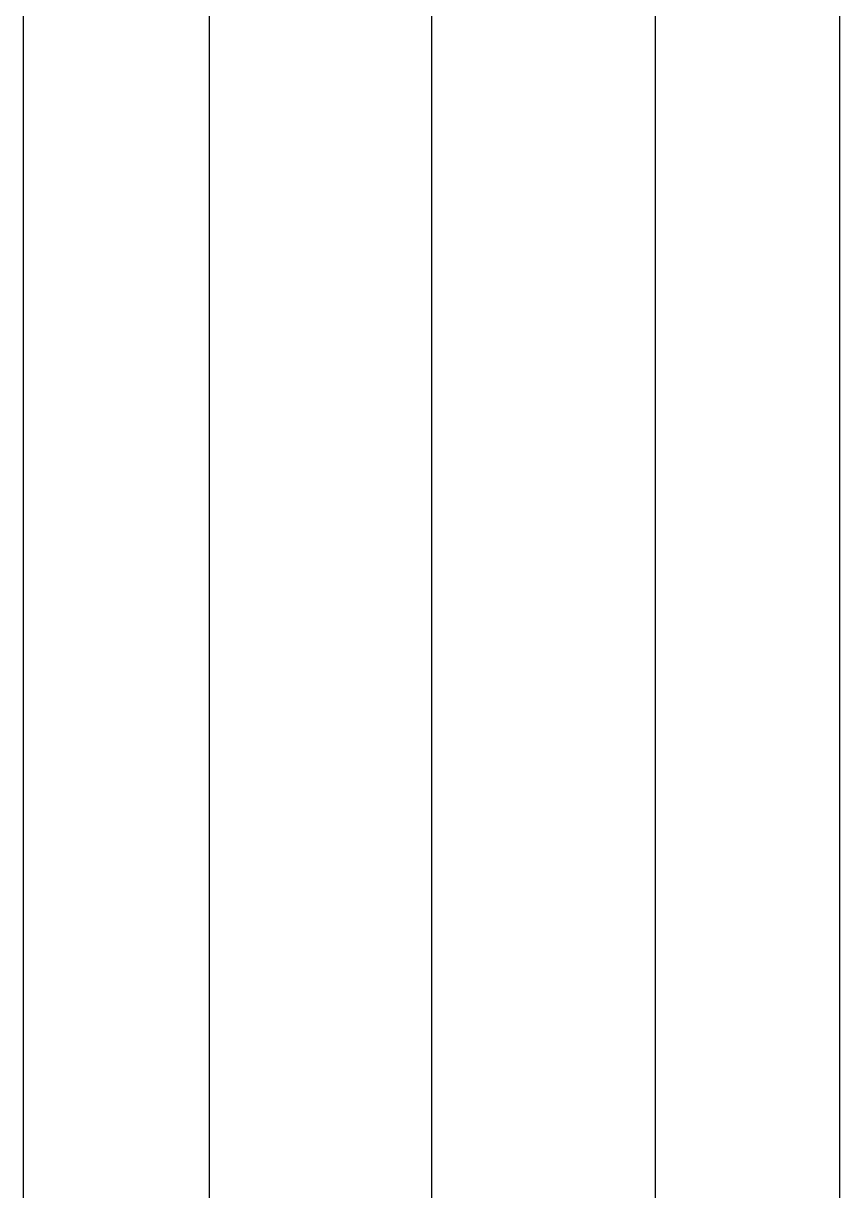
# Model space of a CAD drawing. Header units: millimetres. Extents: x 0 to 114, y 0 to 82.
# Drawn here: x 81.2516 to 81.3326, y 15.2591 to 15.3749 of the extents above; entities that cross this region are included whole.
import ezdxf

# ---------------------------------------------------------------- set-up
doc = ezdxf.new("R2010")
doc.units = ezdxf.units.MM
doc.linetypes.add('DASHDOT', pattern=[1, 0.5, -0.25, 0, -0.25])

# ---------------------------------------------------------------- blocks, each defined once
blk = doc.blocks.new('A$C05F867AE')
at = {"color": 254}
for p, q in [((-3.717576, 11.842107), (-3.717576, 10.44739)), ((-3.702221, 11.842107), (-3.702221, 10.448128)), ((-3.665339, 11.842107), (-3.665339, 10.450143)), ((-3.650076, 11.842107), (-3.650076, 10.447324))]:
    blk.add_line(p, q, dxfattribs=at)
at = {"color": 7, "linetype": 'DASHDOT'}
blk.add_line((-3.683826, 11.842107), (-3.683826, 10.454342), dxfattribs=at)

msp = doc.modelspace()

# ---------------------------------------------------------------- block references
at = {"color": 7, "xscale": 1.199999999999999, "yscale": 1.199999999999999, "zscale": 1.199999999999999}
msp.add_blockref('A$C05F867AE', (85.71264, 1.22432), dxfattribs=at)

doc.saveas('drawing.dxf')
